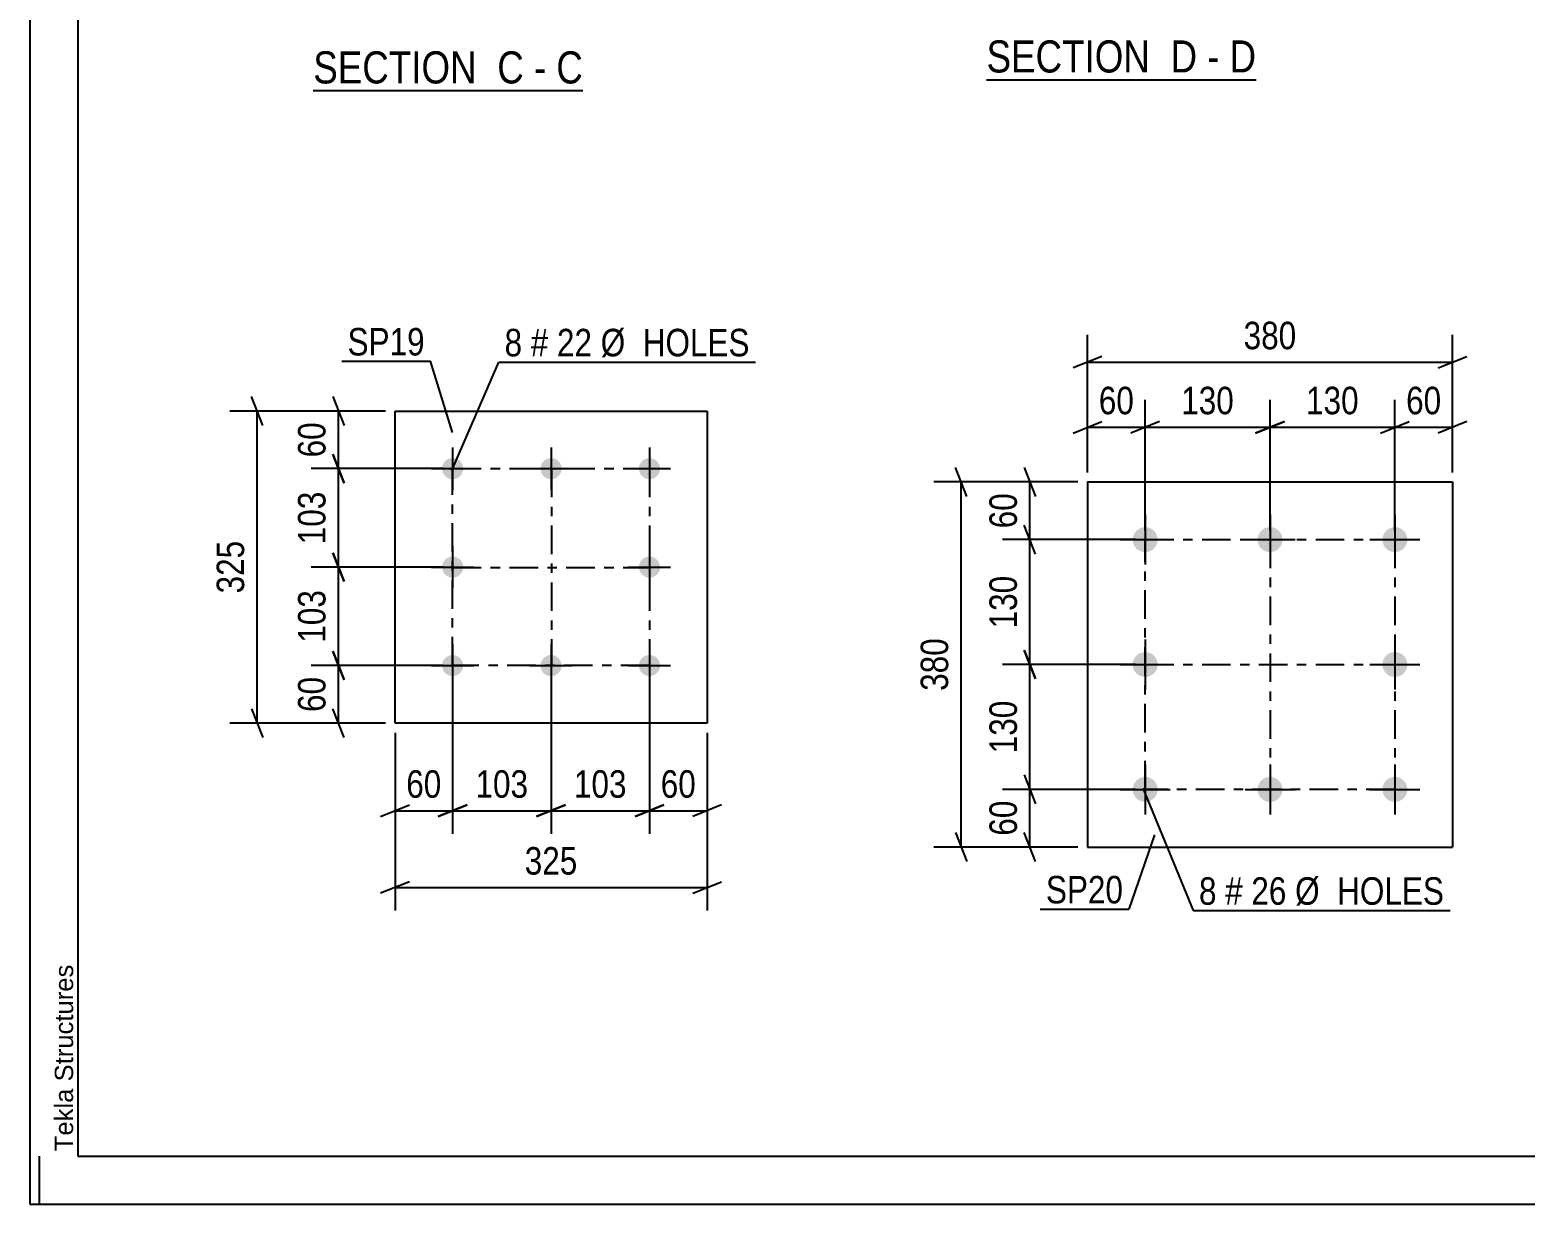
# Model space of a CAD drawing. Header units: millimetres. Extents: x 0 to 841, y 0 to 594.
# Drawn here: x 0 to 155.7, y 0 to 122.2 of the extents above; entities that cross this region are included whole.
import ezdxf

# ---------------------------------------------------------------- set-up
doc = ezdxf.new("R2010")
doc.units = ezdxf.units.MM
doc.linetypes.add('DXK_LINE_DOT3', pattern=[5.9187, 2.979, -0.9799, 0.9799, -0.9799])
doc.styles.add('Arial', font='ARIAL.TTF', dxfattribs={"height": 0.2})
doc.styles.add('Arial Narrow', font='ARIALN.TTF', dxfattribs={"height": 0.2})

# ---------------------------------------------------------------- blocks, each defined once
blk = doc.blocks.new('Unknown-103654073-18 - 6828')
at = {"color": 6, "linetype": 'Continuous'}
blk.add_line((99.62, 117.05), (127.69, 117.05), dxfattribs=at)
at = {"color": 0, "linetype": 'Continuous'}
for points in [[(117.73, 117.8), (117.73, 121.3), (99.62, 121.3), (99.62, 117.8)], [(121.55, 117.8), (121.55, 121.3), (118.78, 121.3), (118.78, 117.8)], [(123.87, 117.8), (123.87, 121.3), (122.6, 121.3), (122.6, 117.8)], [(127.69, 117.8), (127.69, 121.3), (124.92, 121.3), (124.92, 117.8)]]:
    blk.add_wipeout(points, dxfattribs=at)
at = {"color": 7, "linetype": 'Continuous', "style": 'Arial Narrow'}
for s, p in [('SECTION ', (99.62, 117.8)), ('D', (118.78, 117.8)), ('D', (124.92, 117.8)), ('-', (122.6, 117.8))]:
    blk.add_text(s, height=3.34, dxfattribs=at).set_placement(p)
blk = doc.blocks.new('Unknown-103654073-1133')
at = {"color": 5, "linetype": 'Continuous'}
for p, q in [((0, 594), (0, 0)), ((5, 589), (5, 5)), ((1, 0), (1, 5)), ((5, 5), (836, 5)), ((0, 0), (841, 0))]:
    blk.add_line(p, q, dxfattribs=at)
at = {"color": 174, "linetype": 'Continuous', "style": 'Arial'}
blk.add_text('Tekla Structures', height=1.9102, rotation=90, dxfattribs=at).set_placement((4.5, 5.5))
blk = doc.blocks.new('Unknown-103654073-13 - 1803')
at = {"color": 6, "linetype": 'Continuous'}
blk.add_line((29.51, 115.91), (57.58, 115.91), dxfattribs=at)
at = {"color": 0, "linetype": 'Continuous'}
for points in [[(47.62, 116.66), (47.62, 120.16), (29.51, 120.16), (29.51, 116.66)], [(51.44, 116.66), (51.44, 120.16), (48.67, 120.16), (48.67, 116.66)], [(53.77, 116.66), (53.77, 120.16), (52.49, 120.16), (52.49, 116.66)], [(57.58, 116.66), (57.58, 120.16), (54.82, 120.16), (54.82, 116.66)]]:
    blk.add_wipeout(points, dxfattribs=at)
at = {"color": 7, "linetype": 'Continuous', "style": 'Arial Narrow'}
for s, p in [('SECTION ', (29.51, 116.66)), ('C', (48.67, 116.66)), ('C', (54.82, 116.66)), ('-', (52.49, 116.66))]:
    blk.add_text(s, height=3.34, dxfattribs=at).set_placement(p)
blk = doc.blocks.new('Bolt-103654073-2339 - 2305')
at = {"linetype": 'Continuous'}
for points in [[(116.14, 70.47, -1), (116.14, 67.87, -1)], [(129.14, 70.47, -1), (129.14, 67.87, -1)], [(142.14, 70.47, -1), (142.14, 67.87, -1)], [(116.14, 57.47, -1), (116.14, 54.87, -1)], [(142.14, 57.47, -1), (142.14, 54.87, -1)], [(116.14, 44.47, -1), (116.14, 41.87, -1)], [(129.14, 44.47, -1), (129.14, 41.87, -1)], [(142.14, 44.47, -1), (142.14, 41.87, -1)]]:
    blk.add_hatch(color=1, dxfattribs=at).paths.add_polyline_path(points)
at = {"color": 1, "linetype": 'Continuous'}
for p, q in [((116.14, 71.77), (116.14, 66.57)), ((129.14, 71.77), (129.14, 66.57)), ((142.14, 71.77), (142.14, 66.57)), ((113.54, 69.17), (118.74, 69.17)), ((126.54, 69.17), (131.74, 69.17)), ((139.54, 69.17), (144.74, 69.17)), ((116.14, 58.77), (116.14, 53.57)), ((142.14, 58.77), (142.14, 53.57)), ((113.54, 56.17), (118.74, 56.17)), ((139.54, 56.17), (144.74, 56.17)), ((116.14, 45.77), (116.14, 40.57)), ((129.14, 45.77), (129.14, 40.57)), ((142.14, 45.77), (142.14, 40.57)), ((113.54, 43.17), (118.74, 43.17)), ((126.54, 43.17), (131.74, 43.17)), ((139.54, 43.17), (144.74, 43.17))]:
    blk.add_line(p, q, dxfattribs=at)
blk = doc.blocks.new('Part-103654073-2354 - 2305')
at = {"color": 2, "linetype": 'Continuous'}
for p, q in [((110.14, 75.17), (110.14, 37.17)), ((110.14, 75.17), (148.14, 75.17)), ((148.14, 75.17), (148.14, 37.17)), ((110.14, 37.17), (148.14, 37.17))]:
    blk.add_line(p, q, dxfattribs=at)
blk = doc.blocks.new('Part-103654073-2547 - 2541')
at = {"color": 2, "linetype": 'Continuous'}
for p, q in [((38.02, 50.06), (38.02, 82.56)), ((38.02, 82.56), (70.52, 82.56)), ((70.52, 82.56), (70.52, 50.06)), ((70.52, 50.06), (38.02, 50.06))]:
    blk.add_line(p, q, dxfattribs=at)
blk = doc.blocks.new('Bolt-103654073-2580 - 2541')
at = {"linetype": 'Continuous'}
for points in [[(44.02, 77.66, -1), (44.02, 75.46, -1)], [(54.27, 77.66, -1), (54.27, 75.46, -1)], [(64.52, 77.66, -1), (64.52, 75.46, -1)], [(44.02, 67.41, -1), (44.02, 65.21, -1)], [(64.52, 67.41, -1), (64.52, 65.21, -1)], [(44.02, 57.16, -1), (44.02, 54.96, -1)], [(54.27, 57.16, -1), (54.27, 54.96, -1)], [(64.52, 57.16, -1), (64.52, 54.96, -1)]]:
    blk.add_hatch(color=1, dxfattribs=at).paths.add_polyline_path(points)
at = {"color": 1, "linetype": 'Continuous'}
for p, q in [((44.02, 78.76), (44.02, 74.36)), ((54.27, 78.76), (54.27, 74.36)), ((64.52, 78.76), (64.52, 74.36)), ((41.82, 76.56), (46.22, 76.56)), ((52.07, 76.56), (56.47, 76.56)), ((62.32, 76.56), (66.72, 76.56)), ((44.02, 68.51), (44.02, 64.11)), ((64.52, 68.51), (64.52, 64.11)), ((41.82, 66.31), (46.22, 66.31)), ((62.32, 66.31), (66.72, 66.31)), ((44.02, 58.26), (44.02, 53.86)), ((54.27, 58.26), (54.27, 53.86)), ((64.52, 58.26), (64.52, 53.86)), ((41.82, 56.06), (46.22, 56.06)), ((52.07, 56.06), (56.47, 56.06)), ((62.32, 56.06), (66.72, 56.06))]:
    blk.add_line(p, q, dxfattribs=at)
blk = doc.blocks.new('Rectangle-103654073-2441 - 2305')
at = {"color": 1, "linetype": 'DXK_LINE_DOT3'}
blk.add_lwpolyline([(116.14, 69.17), (142.14, 69.17), (142.14, 43.17), (116.14, 43.17), (116.14, 69.17)], close=True, dxfattribs=at)
blk = doc.blocks.new('Rectangle-103654073-2667 - 2541')
at = {"color": 1, "linetype": 'DXK_LINE_DOT3'}
blk.add_lwpolyline([(44.02, 76.56), (64.52, 76.56), (64.52, 56.06), (44.02, 56.06), (44.02, 76.56)], close=True, dxfattribs=at)
blk = doc.blocks.new('Line-103654073-2434 - 2305')
at = {"color": 1, "linetype": 'DXK_LINE_DOT3'}
blk.add_line((129.14, 69.17), (129.14, 43.17), dxfattribs=at)
blk = doc.blocks.new('Line-103654073-2660 - 2541')
at = {"color": 1, "linetype": 'DXK_LINE_DOT3'}
blk.add_line((54.32, 76.56), (54.32, 56.06), dxfattribs=at)
blk = doc.blocks.new('Line-103654073-2427 - 2305')
at = {"color": 1, "linetype": 'DXK_LINE_DOT3'}
blk.add_line((116.14, 56.17), (142.14, 56.17), dxfattribs=at)
blk = doc.blocks.new('Line-103654073-2653 - 2541')
at = {"color": 1, "linetype": 'DXK_LINE_DOT3'}
blk.add_line((44.02, 66.26), (64.52, 66.26), dxfattribs=at)
blk = doc.blocks.new('StraightDimension-103654073-2417 - 2305')
at = {"color": 7, "linetype": 'Continuous'}
for p, q in [((103.53, 76.67), (104.73, 73.67)), ((109.14, 75.17), (101.28, 75.17)), ((104.13, 69.17), (104.13, 75.17)), ((104.73, 67.67), (103.53, 70.67)), ((115.14, 69.17), (101.28, 69.17))]:
    blk.add_line(p, q, dxfattribs=at)
at = {"color": 0}
blk.add_wipeout([(103.38, 74.6), (99.18, 74.6), (99.18, 69.75), (103.38, 69.75)], dxfattribs=at)
at = {"color": 3, "style": 'Arial Narrow'}
blk.add_text('60', height=2.863, rotation=90.0002, dxfattribs=at).set_placement((102.78, 70.35))
blk = doc.blocks.new('StraightDimension-103654073-2356 - 2305')
at = {"color": 7, "linetype": 'Continuous'}
for p, q in [((110.14, 76.17), (110.14, 90.49)), ((148.14, 76.17), (148.14, 90.49)), ((111.64, 88.24), (108.64, 87.04)), ((110.14, 87.64), (148.14, 87.64)), ((146.64, 87.04), (149.64, 88.24))]:
    blk.add_line(p, q, dxfattribs=at)
at = {"color": 0}
blk.add_wipeout([(132.48, 88.39), (132.48, 92.59), (125.79, 92.59), (125.79, 88.39)], dxfattribs=at)
at = {"color": 3, "style": 'Arial Narrow'}
blk.add_text('380', height=2.863, dxfattribs=at).set_placement((126.39, 88.99))
blk = doc.blocks.new('StraightDimension-103654073-2369 - 2305')
at = {"color": 7, "linetype": 'Continuous'}
for p, q in [((110.14, 76.17), (110.14, 83.72)), ((116.14, 70.17), (116.14, 83.72)), ((108.64, 80.27), (111.64, 81.47)), ((117.64, 81.47), (114.64, 80.27)), ((110.14, 80.87), (116.14, 80.87))]:
    blk.add_line(p, q, dxfattribs=at)
at = {"color": 0}
blk.add_wipeout([(115.56, 81.62), (115.56, 85.82), (110.71, 85.82), (110.71, 81.62)], dxfattribs=at)
at = {"color": 3, "style": 'Arial Narrow'}
blk.add_text('60', height=2.863, dxfattribs=at).set_placement((111.31, 82.22))
blk = doc.blocks.new('StraightDimension-103654073-2379 - 2305')
at = {"color": 7, "linetype": 'Continuous'}
for p, q in [((142.14, 70.17), (142.14, 83.72)), ((148.14, 76.17), (148.14, 83.72)), ((140.64, 80.27), (143.64, 81.47)), ((149.64, 81.47), (146.64, 80.27)), ((142.14, 80.87), (148.14, 80.87))]:
    blk.add_line(p, q, dxfattribs=at)
at = {"color": 0}
blk.add_wipeout([(147.56, 81.62), (147.56, 85.82), (142.71, 85.82), (142.71, 81.62)], dxfattribs=at)
at = {"color": 3, "style": 'Arial Narrow'}
blk.add_text('60', height=2.863, dxfattribs=at).set_placement((143.31, 82.22))
blk = doc.blocks.new('StraightDimension-103654073-2392 - 2305')
at = {"color": 7, "linetype": 'Continuous'}
for p, q in [((97.57, 73.67), (96.37, 76.67)), ((109.14, 75.17), (94.12, 75.17)), ((96.97, 37.17), (96.97, 75.17)), ((96.37, 38.67), (97.57, 35.67)), ((109.14, 37.17), (94.12, 37.17))]:
    blk.add_line(p, q, dxfattribs=at)
at = {"color": 0}
blk.add_wipeout([(96.22, 59.52), (92.02, 59.52), (92.02, 52.83), (96.22, 52.83)], dxfattribs=at)
at = {"color": 3, "style": 'Arial Narrow'}
blk.add_text('380', height=2.863, rotation=90.0002, dxfattribs=at).set_placement((95.62, 53.43))
blk = doc.blocks.new('StraightDimension-103654073-2407 - 2305')
at = {"color": 7, "linetype": 'Continuous'}
for p, q in [((103.53, 44.67), (104.73, 41.67)), ((115.14, 43.17), (101.28, 43.17)), ((104.13, 37.17), (104.13, 43.17)), ((104.73, 35.67), (103.53, 38.67)), ((109.14, 37.17), (101.28, 37.17))]:
    blk.add_line(p, q, dxfattribs=at)
at = {"color": 0}
blk.add_wipeout([(103.38, 42.6), (99.18, 42.6), (99.18, 37.75), (103.38, 37.75)], dxfattribs=at)
at = {"color": 3, "style": 'Arial Narrow'}
blk.add_text('60', height=2.863, rotation=90.0002, dxfattribs=at).set_placement((102.78, 38.35))
blk = doc.blocks.new('StraightDimension-103654073-9885 - 2305')
at = {"color": 7, "linetype": 'Continuous'}
for p, q in [((116.14, 70.17), (116.14, 83.72)), ((129.14, 70.17), (129.14, 83.72)), ((117.64, 81.47), (114.64, 80.27)), ((127.64, 80.27), (130.64, 81.47)), ((116.14, 80.87), (129.14, 80.87))]:
    blk.add_line(p, q, dxfattribs=at)
at = {"color": 0}
blk.add_wipeout([(125.98, 81.62), (125.98, 85.82), (119.29, 85.82), (119.29, 81.62)], dxfattribs=at)
at = {"color": 3, "style": 'Arial Narrow'}
blk.add_text('130', height=2.863, dxfattribs=at).set_placement((119.89, 82.22))
blk = doc.blocks.new('StraightDimension-103654073-9887 - 2305')
at = {"color": 7, "linetype": 'Continuous'}
for p, q in [((129.14, 70.17), (129.14, 83.72)), ((142.14, 70.17), (142.14, 83.72)), ((130.64, 81.47), (127.64, 80.27)), ((140.64, 80.27), (143.64, 81.47)), ((129.14, 80.87), (142.14, 80.87))]:
    blk.add_line(p, q, dxfattribs=at)
at = {"color": 0}
blk.add_wipeout([(138.98, 81.62), (138.98, 85.82), (132.29, 85.82), (132.29, 81.62)], dxfattribs=at)
at = {"color": 3, "style": 'Arial Narrow'}
blk.add_text('130', height=2.863, dxfattribs=at).set_placement((132.89, 82.22))
blk = doc.blocks.new('StraightDimension-103654073-9907 - 2305')
at = {"color": 7, "linetype": 'Continuous'}
for p, q in [((104.73, 54.67), (103.53, 57.67)), ((115.14, 56.17), (101.28, 56.17)), ((104.13, 43.17), (104.13, 56.17)), ((103.53, 44.67), (104.73, 41.67)), ((115.14, 43.17), (101.28, 43.17))]:
    blk.add_line(p, q, dxfattribs=at)
at = {"color": 0}
blk.add_wipeout([(103.38, 53.02), (99.18, 53.02), (99.18, 46.33), (103.38, 46.33)], dxfattribs=at)
at = {"color": 3, "style": 'Arial Narrow'}
blk.add_text('130', height=2.863, rotation=90.0002, dxfattribs=at).set_placement((102.78, 46.93))
blk = doc.blocks.new('StraightDimension-103654073-9909 - 2305')
at = {"color": 7, "linetype": 'Continuous'}
for p, q in [((104.73, 67.67), (103.53, 70.67)), ((115.14, 69.17), (101.28, 69.17)), ((104.13, 56.17), (104.13, 69.17)), ((103.53, 57.67), (104.73, 54.67)), ((115.14, 56.17), (101.28, 56.17))]:
    blk.add_line(p, q, dxfattribs=at)
at = {"color": 0}
blk.add_wipeout([(103.38, 66.02), (99.18, 66.02), (99.18, 59.33), (103.38, 59.33)], dxfattribs=at)
at = {"color": 3, "style": 'Arial Narrow'}
blk.add_text('130', height=2.863, rotation=90.0002, dxfattribs=at).set_placement((102.78, 59.93))
blk = doc.blocks.new('StraightDimension-103654073-2586 - 2541')
at = {"color": 7, "linetype": 'Continuous'}
for p, q in [((37.02, 82.56), (29.28, 82.56)), ((31.53, 84.06), (32.73, 81.06)), ((32.13, 76.56), (32.13, 82.56)), ((32.73, 75.06), (31.53, 78.06)), ((43.02, 76.56), (29.28, 76.56))]:
    blk.add_line(p, q, dxfattribs=at)
at = {"color": 0}
blk.add_wipeout([(31.38, 81.99), (27.18, 81.99), (27.18, 77.13), (31.38, 77.13)], dxfattribs=at)
at = {"color": 3, "style": 'Arial Narrow'}
blk.add_text('60', height=2.863, rotation=90.0002, dxfattribs=at).set_placement((30.78, 77.73))
blk = doc.blocks.new('StraightDimension-103654073-2622 - 2541')
at = {"color": 7, "linetype": 'Continuous'}
for p, q in [((64.52, 55.06), (64.52, 38.55)), ((70.52, 49.06), (70.52, 38.55)), ((63.02, 40.35), (66.02, 41.55)), ((64.52, 40.95), (70.52, 40.95)), ((72.02, 41.55), (69.02, 40.35))]:
    blk.add_line(p, q, dxfattribs=at)
at = {"color": 0}
blk.add_wipeout([(69.95, 41.7), (69.95, 45.9), (65.09, 45.9), (65.09, 41.7)], dxfattribs=at)
at = {"color": 3, "style": 'Arial Narrow'}
blk.add_text('60', height=2.863, dxfattribs=at).set_placement((65.69, 42.3))
blk = doc.blocks.new('StraightDimension-103654073-2596 - 2541')
at = {"color": 7, "linetype": 'Continuous'}
for p, q in [((43.02, 56.06), (29.28, 56.06)), ((31.53, 57.56), (32.73, 54.56)), ((32.13, 50.06), (32.13, 56.06)), ((32.73, 48.56), (31.53, 51.56)), ((37.02, 50.06), (29.28, 50.06))]:
    blk.add_line(p, q, dxfattribs=at)
at = {"color": 0}
blk.add_wipeout([(31.38, 55.49), (27.18, 55.49), (27.18, 50.63), (31.38, 50.63)], dxfattribs=at)
at = {"color": 3, "style": 'Arial Narrow'}
blk.add_text('60', height=2.863, rotation=90.0002, dxfattribs=at).set_placement((30.78, 51.23))
blk = doc.blocks.new('StraightDimension-103654073-9923 - 2541')
at = {"color": 7, "linetype": 'Continuous'}
for p, q in [((31.53, 67.81), (32.73, 64.81)), ((43.02, 66.31), (29.28, 66.31)), ((32.13, 56.06), (32.13, 66.31)), ((43.02, 56.06), (29.28, 56.06)), ((32.73, 54.56), (31.53, 57.56))]:
    blk.add_line(p, q, dxfattribs=at)
at = {"color": 0}
blk.add_wipeout([(31.38, 64.53), (27.18, 64.53), (27.18, 57.84), (31.38, 57.84)], dxfattribs=at)
at = {"color": 3, "style": 'Arial Narrow'}
blk.add_text('103', height=2.863, rotation=90.0002, dxfattribs=at).set_placement((30.78, 58.44))
blk = doc.blocks.new('StraightDimension-103654073-2607 - 2541')
at = {"color": 7, "linetype": 'Continuous'}
for p, q in [((38.02, 49.06), (38.02, 30.55)), ((70.52, 49.06), (70.52, 30.55)), ((39.52, 33.55), (36.52, 32.35)), ((38.02, 32.95), (70.52, 32.95)), ((69.02, 32.35), (72.02, 33.55))]:
    blk.add_line(p, q, dxfattribs=at)
at = {"color": 0}
blk.add_wipeout([(57.61, 33.7), (57.61, 37.9), (50.93, 37.9), (50.93, 33.7)], dxfattribs=at)
at = {"color": 3, "style": 'Arial Narrow'}
blk.add_text('325', height=2.863, dxfattribs=at).set_placement((51.53, 34.3))
blk = doc.blocks.new('StraightDimension-103654073-2632 - 2541')
at = {"color": 7, "linetype": 'Continuous'}
for p, q in [((44.02, 55.06), (44.02, 38.55)), ((38.02, 49.06), (38.02, 38.55)), ((36.52, 40.35), (39.52, 41.55)), ((38.02, 40.95), (44.02, 40.95)), ((45.52, 41.55), (42.52, 40.35))]:
    blk.add_line(p, q, dxfattribs=at)
at = {"color": 0}
blk.add_wipeout([(43.45, 41.7), (43.45, 45.9), (38.59, 45.9), (38.59, 41.7)], dxfattribs=at)
at = {"color": 3, "style": 'Arial Narrow'}
blk.add_text('60', height=2.863, dxfattribs=at).set_placement((39.19, 42.3))
blk = doc.blocks.new('StraightDimension-103654073-2643 - 2541')
at = {"color": 7, "linetype": 'Continuous'}
for p, q in [((37.02, 82.56), (20.81, 82.56)), ((24.26, 81.06), (23.06, 84.06)), ((23.66, 50.06), (23.66, 82.56)), ((23.06, 51.56), (24.26, 48.56)), ((37.02, 50.06), (20.81, 50.06))]:
    blk.add_line(p, q, dxfattribs=at)
at = {"color": 0}
blk.add_wipeout([(22.91, 69.65), (18.71, 69.65), (18.71, 62.97), (22.91, 62.97)], dxfattribs=at)
at = {"color": 3, "style": 'Arial Narrow'}
blk.add_text('325', height=2.863, rotation=90.0002, dxfattribs=at).set_placement((22.31, 63.57))
blk = doc.blocks.new('StraightDimension-103654073-9925 - 2541')
at = {"color": 7, "linetype": 'Continuous'}
for p, q in [((31.53, 78.06), (32.73, 75.06)), ((43.02, 76.56), (29.28, 76.56)), ((32.13, 66.31), (32.13, 76.56)), ((32.73, 64.81), (31.53, 67.81)), ((43.02, 66.31), (29.28, 66.31))]:
    blk.add_line(p, q, dxfattribs=at)
at = {"color": 0}
blk.add_wipeout([(31.38, 74.78), (27.18, 74.78), (27.18, 68.09), (31.38, 68.09)], dxfattribs=at)
at = {"color": 3, "style": 'Arial Narrow'}
blk.add_text('103', height=2.863, rotation=90.0002, dxfattribs=at).set_placement((30.78, 68.69))
blk = doc.blocks.new('StraightDimension-103654073-9945 - 2541')
at = {"color": 7, "linetype": 'Continuous'}
for p, q in [((44.02, 55.06), (44.02, 38.55)), ((54.27, 55.06), (54.27, 38.55)), ((42.52, 40.35), (45.52, 41.55)), ((44.02, 40.95), (54.27, 40.95)), ((55.77, 41.55), (52.77, 40.35))]:
    blk.add_line(p, q, dxfattribs=at)
at = {"color": 0}
blk.add_wipeout([(52.49, 41.7), (52.49, 45.9), (45.8, 45.9), (45.8, 41.7)], dxfattribs=at)
at = {"color": 3, "style": 'Arial Narrow'}
blk.add_text('103', height=2.863, dxfattribs=at).set_placement((46.4, 42.3))
blk = doc.blocks.new('StraightDimension-103654073-9947 - 2541')
at = {"color": 7, "linetype": 'Continuous'}
for p, q in [((54.27, 55.06), (54.27, 38.55)), ((64.52, 55.06), (64.52, 38.55)), ((52.77, 40.35), (55.77, 41.55)), ((54.27, 40.95), (64.52, 40.95)), ((66.02, 41.55), (63.02, 40.35))]:
    blk.add_line(p, q, dxfattribs=at)
at = {"color": 0}
blk.add_wipeout([(62.74, 41.7), (62.74, 45.9), (56.05, 45.9), (56.05, 41.7)], dxfattribs=at)
at = {"color": 3, "style": 'Arial Narrow'}
blk.add_text('103', height=2.863, dxfattribs=at).set_placement((56.65, 42.3))
blk = doc.blocks.new('Mark-103654073-2335 - 2305')
at = {"color": 0}
for points in [[(123.57, 31.16), (123.57, 34.16), (121.74, 34.16), (121.74, 31.16)], [(126.29, 31.16), (126.29, 34.16), (124.47, 34.16), (124.47, 31.16)], [(130.85, 31.16), (130.85, 34.16), (127.19, 34.16), (127.19, 31.16)], [(147.28, 31.16), (147.28, 34.16), (131.75, 34.16), (131.75, 31.16)]]:
    blk.add_wipeout(points, dxfattribs=at)
for points in [[(123.57, 31.16), (123.57, 34.16), (121.74, 34.16), (121.74, 31.16)], [(126.29, 31.16), (126.29, 34.16), (124.47, 34.16), (124.47, 31.16)], [(130.85, 31.16), (130.85, 34.16), (127.19, 34.16), (127.19, 31.16)], [(147.28, 31.16), (147.28, 34.16), (131.75, 34.16), (131.75, 31.16)]]:
    blk.add_wipeout(points, dxfattribs=at)
at = {"color": 7, "linetype": 'Continuous'}
for p, q in [((115.9, 43.28), (121.14, 30.56)), ((121.14, 30.56), (147.88, 30.56))]:
    blk.add_line(p, q, dxfattribs=at)
at = {"color": 3, "style": 'Arial Narrow'}
for s, height, p in [('8', 2.86, (121.74, 31.16)), ('#', 2.86, (124.47, 31.16)), ('26', 2.863, (127.19, 31.16)), ('Ø  HOLES', 2.863, (131.75, 31.16))]:
    blk.add_text(s, height=height, dxfattribs=at).set_placement(p)
blk = doc.blocks.new('Mark-103654073-2350 - 2305')
at = {"color": 0}
blk.add_wipeout([(113.84, 31.3), (113.84, 34.3), (105.8, 34.3), (105.8, 31.3)], dxfattribs=at)
blk.add_wipeout([(113.84, 31.3), (113.84, 34.3), (105.8, 34.3), (105.8, 31.3)], dxfattribs=at)
at = {"color": 30, "linetype": 'Continuous'}
for p in [(117.12, 38.44), (105.2, 30.7)]:
    blk.add_line(p, (114.44, 30.7), dxfattribs=at)
at = {"color": 3, "style": 'Arial Narrow'}
blk.add_text('SP20', height=2.863, dxfattribs=at).set_placement((105.8, 31.3))
blk = doc.blocks.new('Mark-103654073-2543 - 2541')
at = {"color": 0}
blk.add_wipeout([(41.12, 88.34), (41.12, 91.34), (33.08, 91.34), (33.08, 88.34)], dxfattribs=at)
blk.add_wipeout([(41.12, 88.34), (41.12, 91.34), (33.08, 91.34), (33.08, 88.34)], dxfattribs=at)
at = {"color": 30, "linetype": 'Continuous'}
for p in [(32.48, 87.74), (44.02, 80.31)]:
    blk.add_line(p, (41.72, 87.74), dxfattribs=at)
at = {"color": 3, "style": 'Arial Narrow'}
blk.add_text('SP19', height=2.863, dxfattribs=at).set_placement((33.08, 88.34))
blk = doc.blocks.new('Mark-103654073-2576 - 2541')
at = {"color": 0}
for points in [[(51.25, 88.25), (51.25, 91.25), (49.43, 91.25), (49.43, 88.25)], [(53.98, 88.25), (53.98, 91.25), (52.15, 91.25), (52.15, 88.25)], [(58.54, 88.25), (58.54, 91.25), (54.88, 91.25), (54.88, 88.25)], [(74.97, 88.25), (74.97, 91.25), (59.44, 91.25), (59.44, 88.25)]]:
    blk.add_wipeout(points, dxfattribs=at)
for points in [[(51.25, 88.25), (51.25, 91.25), (49.43, 91.25), (49.43, 88.25)], [(53.98, 88.25), (53.98, 91.25), (52.15, 91.25), (52.15, 88.25)], [(58.54, 88.25), (58.54, 91.25), (54.88, 91.25), (54.88, 88.25)], [(74.97, 88.25), (74.97, 91.25), (59.44, 91.25), (59.44, 88.25)]]:
    blk.add_wipeout(points, dxfattribs=at)
at = {"color": 7, "linetype": 'Continuous'}
for p, q in [((43.92, 76.37), (48.83, 87.65)), ((48.83, 87.65), (75.57, 87.65))]:
    blk.add_line(p, q, dxfattribs=at)
at = {"color": 3, "style": 'Arial Narrow'}
for s, height, p in [('8', 2.86, (49.43, 88.25)), ('#', 2.86, (52.15, 88.25)), ('22', 2.863, (54.88, 88.25)), ('Ø  HOLES', 2.863, (59.44, 88.25))]:
    blk.add_text(s, height=height, dxfattribs=at).set_placement(p)

msp = doc.modelspace()

# ---------------------------------------------------------------- block references
for name in ['Unknown-103654073-18 - 6828', 'Part-103654073-2547 - 2541', 'Bolt-103654073-2580 - 2541', 'Rectangle-103654073-2667 - 2541', 'Line-103654073-2660 - 2541', 'Part-103654073-2354 - 2305', 'Bolt-103654073-2339 - 2305', 'Rectangle-103654073-2441 - 2305', 'Line-103654073-2434 - 2305', 'Line-103654073-2653 - 2541', 'Line-103654073-2427 - 2305']:
    msp.add_blockref(name, (0, 0))

# ---------------------------------------------------------------- next in the draw order: block references
msp.add_blockref('Unknown-103654073-1133', (0, 0))

# ---------------------------------------------------------------- next in the draw order: block references
for name in ['Unknown-103654073-13 - 1803', 'StraightDimension-103654073-2586 - 2541', 'StraightDimension-103654073-2417 - 2305', 'StraightDimension-103654073-2596 - 2541', 'StraightDimension-103654073-2622 - 2541']:
    msp.add_blockref(name, (0, 0))

# ---------------------------------------------------------------- next in the draw order: block references
for name in ['StraightDimension-103654073-2356 - 2305', 'StraightDimension-103654073-9923 - 2541', 'StraightDimension-103654073-2607 - 2541']:
    msp.add_blockref(name, (0, 0))

# ---------------------------------------------------------------- next in the draw order: block references
for name in ['StraightDimension-103654073-2369 - 2305', 'StraightDimension-103654073-2379 - 2305', 'StraightDimension-103654073-2632 - 2541']:
    msp.add_blockref(name, (0, 0))

# ---------------------------------------------------------------- next in the draw order: block references
for name in ['StraightDimension-103654073-9885 - 2305', 'StraightDimension-103654073-2643 - 2541', 'StraightDimension-103654073-2392 - 2305', 'StraightDimension-103654073-9945 - 2541']:
    msp.add_blockref(name, (0, 0))

# ---------------------------------------------------------------- next in the draw order: block references
for name in ['Mark-103654073-2543 - 2541', 'StraightDimension-103654073-9887 - 2305', 'StraightDimension-103654073-9925 - 2541', 'StraightDimension-103654073-9947 - 2541', 'StraightDimension-103654073-2407 - 2305']:
    msp.add_blockref(name, (0, 0))

# ---------------------------------------------------------------- next in the draw order: block references
for name in ['Mark-103654073-2576 - 2541', 'StraightDimension-103654073-9907 - 2305']:
    msp.add_blockref(name, (0, 0))

# ---------------------------------------------------------------- next in the draw order: block references
for name in ['StraightDimension-103654073-9909 - 2305', 'Mark-103654073-2335 - 2305']:
    msp.add_blockref(name, (0, 0))

# ---------------------------------------------------------------- next in the draw order: block references
msp.add_blockref('Mark-103654073-2350 - 2305', (0, 0))

doc.saveas('drawing.dxf')
